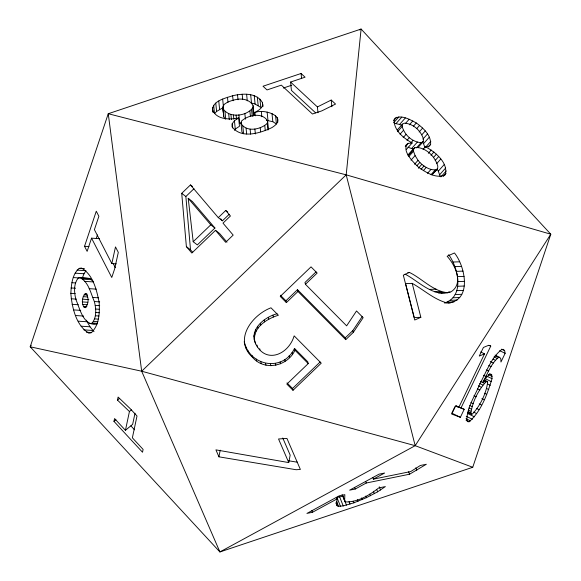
<?xml version="1.0" encoding="UTF-8"?>
<svg xmlns="http://www.w3.org/2000/svg" width="581" height="581" viewBox="0 0 581 581"><rect width="100%" height="100%" fill="white"/><g stroke="black" fill="none" stroke-linecap="round" stroke-linejoin="round"><path stroke-width="0.87" d="M70.838 293.318C71.332 284.719 72.138 274.276 79.183 268.386L81.471 268.03C93.098 274.624 96.7 290.108 99.148 302.425C99.787 312.723 99.286 325.44 91.137 332.811L88.849 333.174C76.038 325.571 71.935 307.305 70.838 293.318L75.283 293.616M492.02 378.696L491.751 374.927L490.865 374.135L489.478 374.353L485.346 378.63L482.753 382.545C487.546 374.041 490.785 363.764 498.549 357.438L499.696 357.366L500.815 358.862L500.953 362.043L505.143 353.321L504.642 350.677L503.429 349.363L501.788 349.435C491.01 357.816 486.537 371.884 480.015 383.453C475.345 395.538 466.696 407.375 466.841 420.688L467.85 421.712L469.136 421.733C481.424 411.057 487.365 393.991 492.02 378.696L486.587 376.052M444.523 302.962C464.96 296.557 458.213 267.71 448.692 254.681M447.944 302.999C472.469 300.53 465.178 266.127 454.451 252.96L447.13 256.236C455.25 265.205 464.161 283.637 450.871 291.916C433.237 297.748 419.228 281.487 405.059 274.13M234.39 130.275L235.276 129.076L239.474 126.273L238.631 117.943L234.433 120.746L232.218 123.738L232.037 126.745C241.195 139.215 260.237 133.18 271.886 127.617C289.222 117.144 264.718 108.356 254.928 112.482L255.27 115.815M212.566 111.407C211.339 100.963 225.13 98.298 232.618 95.756C242.546 93.388 256.49 92.379 262.43 102.583L262.895 105.967M86.024 307.647L84.245 307.523C81.355 303.761 81.863 297.196 85.124 293.804L86.903 293.928M428.306 147.008L430.637 144.4C431.189 135.199 423.215 127.951 416.308 122.983C410.135 119.664 401.943 114.617 394.993 118.248L394.063 119.773C393.78 130.333 403.686 138.329 412.183 142.941L406.366 149.462M412.183 142.941L408.152 143.354C400.679 150.218 413.476 162.288 418.494 167.205C425.815 172.266 436.186 179.137 445.148 174.917C448.924 163.072 434.944 151.576 425.372 146.768L423.048 149.375M336.305 497.343L336.951 498.97L336.733 504.933L337.292 505.869L338.52 506.327L343.218 505.913L353.836 502.841L366.357 497.706L377.635 491.824L385.356 486.587L378.674 487.946C369.342 495.332 357.33 502.391 345.274 501.933L342.064 494.547M471.365 414.297L470.857 413.781C472.222 402.125 478.243 389.989 486.37 381.514L487.677 381.986C486.275 393.584 480.211 405.807 472.157 414.282L467.487 412.408M472.745 467.277L415.183 445.685L346.189 174.845L361.106 29.05L108.255 113.723L30.205 346.792L219.894 551.95L472.745 467.277L550.795 234.208L361.106 29.05L359.508 29.914M90.789 323.646L92.205 323C96.904 316.994 96.148 308.504 94.347 301.532C90.738 293.412 88.494 281.219 79.524 277.573L78.108 278.212C73.409 284.218 74.165 292.722 75.958 299.694C80.091 309.085 83.286 326.333 97.012 324.067M423.164 141.757L421.102 142.657C412.176 142.011 404.499 134.995 402.168 126.491L402.51 124.102L404.543 123.157C413.519 123.782 421.174 130.899 423.534 139.418L423.164 141.757L417.935 147.625M267.928 130.057L267.26 123.397L267.623 120.935C262.111 111.915 248.102 115.009 241.456 121.088L241.057 123.521L241.899 131.851L243.214 133.768M244.187 341.65C249.743 366.393 283.121 372.283 294.502 348.418L307.756 361.781L308.228 363.59L286.861 384.106L293.006 390.294L321.242 363.176L294.153 335.869C288.634 354.533 265.938 364.505 255.669 343.858C248.748 329.471 264.544 317.001 277.064 313.74M254.638 340.735C252.895 327.277 267.231 318.599 278.379 315.265L270.978 307.799C252.052 314.96 233.264 339.812 252.423 357.177C264.188 371.397 287.697 366.342 294.974 350.227L294.502 348.418M218.935 456.826L215.921 449.861L288.75 462.585L278.539 438.982L286.941 438.415L300.37 469.441L296.114 469.731L218.935 456.826L220.206 450.173M288.75 462.585L290.173 455.105L282.78 438.016M262.728 104.304C262.423 108.545 258.058 110.506 254.928 112.482M125.438 430.318L129.44 411.515L117.464 400.106L118.11 397.07L130.006 408.443L137.007 416.011L132.366 437.813L143.108 449.433L142.512 452.229L113.963 421.356L114.559 418.552L125.438 430.318L132.65 424.326L135.017 413.214M116.28 263.854L111.835 263.556L115.488 246.91L118.306 252.379L114.646 268.88L111.763 277.478L91.551 238.152L99.554 238.689M91.551 238.152L87.135 251.348L84.535 246.293L96.279 211.215L98.879 216.27L94.405 229.64L111.835 263.556M96.293 238.333L97.441 234.913M225.29 119.025L223.743 116.788C224.164 112.758 220.933 107.558 224.389 104.253C227.999 101.348 232.669 100.266 237.106 99.3C243.011 98.414 250.179 99.874 253.084 105.655L254.028 115.423L253.084 105.655M222.901 108.458C229.037 118.713 247.513 116.353 253.185 107.093M432.199 174.765C433.804 171.853 438.619 170.008 437.805 166.108C436.6 161.946 434.399 158.126 431.487 154.931C427.202 150.61 421.065 146.717 414.812 147.712L408.094 155.011L414.812 147.712M408.24 155.548L413.469 149.687L413.904 148.489M82.226 278.168L84.013 273.753L85.959 270.695L77.07 270.092M454.901 406.78L451.836 413.156L460.37 417.303L464.197 409.336L460.319 407.448M460.37 417.303L451.706 414.057L455.533 406.09L458.837 407.325L484.539 353.844L480.661 351.955M456.288 405.85L460.936 408.116L490.749 346.102L489.195 345.346M31.185 345.259L30.205 346.792L141.677 371.223L415.183 445.685L550.795 234.208L346.189 174.845L108.255 113.723L141.677 371.223L219.894 551.95L415.183 445.685M316.035 271.864L304.96 282.497L305.432 284.305L346.639 325.854L356.516 310.966L363.161 317.662L353.284 332.405L345.746 339.653L345.267 337.844L352.812 330.596L362.195 316.594M393.707 120.528L396.612 117.268M393.649 122.758L398.878 116.89M394.528 123.528L395.981 123.637L401.798 117.115M395.981 123.637L399.546 124.465L405.356 117.943M397.273 129.97L402.51 124.102M397.513 131.705L402.168 126.491M405.691 123.172L409.177 119.258M400.048 134.182L403.534 130.267M409.344 124.85L412.83 120.942M403.178 137.617L406.083 134.356M413.403 126.244L416.308 122.983M416.708 128.648L419.62 125.387M406.976 140.341L409.3 137.733M405.705 145.475L406.867 144.168M405.247 146.608L408.152 143.354M419.155 131.981L422.641 128.067M410.767 142.941L413.098 140.333M421.784 134.836L425.27 130.921M407.993 147.146L411.559 148.591L417.376 142.076M422.852 139.164L427.507 133.95M416.454 147.872L421.102 142.657M408.871 156.478L413.527 151.263L413.469 149.687M425.023 147.835L423.527 143.674L429.344 137.16M411.021 160.16L415.095 155.592L413.527 151.263M425.604 147.182L430.841 141.321M414.558 164.249L418.051 160.334L415.095 155.592M416.933 165.687L419.838 162.433L418.051 160.334M428.328 153.304L431.233 150.043M418.342 168.25L421.828 164.343C425.866 167.633 431.204 170.647 436.52 169.681L437.435 168.897M431 155.265L433.905 152.004M421.065 169.282L423.977 166.021M433.491 157.436L436.396 154.176M423.309 170.691L426.222 167.43M435.198 160.45L438.691 156.543M427.507 173.334L430.993 169.42M436.672 163.631L440.739 159.071M431.073 174.59L435.147 170.03M431.872 174.896L436.52 169.681M440.275 176.74L438.328 171.141L444.145 164.626M439.788 174.59L445.598 168.069M441.023 176.806L446.252 170.937M443.194 176.479L446.106 173.218M223.503 107.42L216.604 111.429L214.512 113.607L213.67 105.277M430.637 144.4L428.793 146.267L425.372 146.768M226.982 242.168L219.625 233.526L215.486 230.345L191.839 253.047L186.378 246.627L181.722 193.328L190.459 184.94L192.529 186.53M192.703 252.379L190.517 249.815L185.862 196.516L193.974 188.723M193.197 241.725L210.794 224.832L214.934 228.021L197.344 244.913L193.197 241.725L188.215 198.324L192.362 201.513L214.934 228.021M190.459 184.94L218.296 217.628L225.733 210.489L227.803 212.08M218.296 217.628L222.443 220.809L229.255 214.266M141.677 371.223L346.189 174.845M297.487 289.672L297.966 291.48L286.382 302.599L285.91 300.791L297.487 289.672L345.267 337.844M305.432 284.305L317.161 273.048L311.024 266.861L280.245 296.412L286.382 302.599M293.006 390.294L292.526 388.486L320.124 361.985M241.057 123.521C246.562 132.548 260.651 129.592 267.26 123.397M117.464 400.106L119.432 398.472M113.963 421.356L115.931 419.722M129.44 411.515L131.408 409.881M373.401 479.136L384.6 473.043L379.037 474.169L349.646 490.161L355.216 489.035L366.27 483.014L409.576 474.212L426.338 464.263L420.317 465.49L410.745 471.547L373.401 479.136L372.755 477.509M344.649 501.04L344.831 494.678L339.268 495.811L306.921 513.415L312.484 512.282L336.951 498.97M317.989 112.772L317.4 106.94L331.221 100.055L335.549 104.072L321.772 110.884L312.447 114.007L281.335 85.138L267.02 89.932L263.019 86.228L301.074 73.482L305.069 77.193L290.573 82.044L291.408 90.382L315.621 112.845M447.958 292.737C433.172 291.502 422.234 278.64 409.423 272.431L403.323 275.162L414.754 320.022L420.847 317.299L412.205 283.361L405.574 283.615L414.224 317.546L420.847 317.299M484.539 353.844L479.274 356.073L483.421 347.445L488.621 345.303L490.749 346.102M283.31 88.043L291.764 85.211M441.328 292.991L442.787 292.577M241.42 122.722L239.721 123.128L238.878 114.798M340.473 506.341L336.915 497.416L342.906 496.232L346.458 505.158M238.631 117.943C229.698 119.904 216.408 119.744 212.399 109.744M453.027 262.038L459.658 261.791M454.945 266.628L461.575 266.381M407.76 272.496L409.423 272.431M456.405 271.363L463.028 271.109M457.45 276.629L464.081 276.374M457.85 281.603L464.473 281.349M457.588 286.28L464.212 286.026M429.468 289.403L436.099 289.156M456.666 290.667L463.297 290.413M434.486 291.778L441.117 291.524M448.387 292.011L450.043 291.952M438.256 292.918L444.886 292.664M455.148 294.56L461.779 294.306M453.1 297.777L459.724 297.523M450.507 300.312L457.138 300.057M447.385 302.171L454.015 301.917M444.908 302.861L450.435 302.904M84.245 307.523L85.342 307.552C88.711 304.212 89.038 297.654 86.184 293.884L85.124 293.804M266.316 120.289L272.816 121.705L276.418 123.993L275.576 115.663M84.535 246.293L88.98 246.591M79.183 268.386L84.521 268.742M75.116 273.157L84.013 273.753M79.524 277.573L89.99 278.481L93.178 281.4M81.093 277.885L89.99 278.481M73.329 277.565L79.553 277.987M82.843 279.141L91.74 279.737M84.768 281.357L93.657 281.952M71.913 282.707L75.472 282.947M89.147 288.655L96.264 289.135M71.085 287.958L75.53 288.256M84.092 294.749L87.644 294.988M83.214 296.659L87.658 296.956M93.04 297.465L98.378 297.821M82.611 299.186L88.835 299.607M71.172 298.779L76.51 299.142M94.347 301.532L99.685 301.888M82.429 301.924L87.767 302.28M82.669 304.473L87.121 304.771M95.226 305.381L99.678 305.679M72.08 304.321L78.304 304.742M83.323 306.427L86.881 306.666M95.683 309.027L99.242 309.266M73.569 309.898L80.679 310.377M95.727 312.491L99.286 312.731M95.349 315.766L98.908 316.006M75.624 315.519L83.628 316.057M94.55 318.86L98.109 319.1M93.461 321.409L97.906 321.707M78.253 321.177L87.15 321.78L90.004 326.798L94.013 331.635M92.205 323L97.543 323.363M89.213 323.341L94.55 323.704M81.115 326.195L90.004 326.798M83.831 329.87L92.72 330.466M86.409 332.194L91.747 332.557M411.559 148.591L413.795 148.939M288.67 460.769L297.545 462.251M259.932 99.104L260.775 107.434L255.081 104.028L251.508 103.048L250.665 94.718M446.564 302.795C433.753 299.237 423.629 289.73 412.205 283.361M399.546 124.465L401.834 125.256M460.936 408.116L464.197 409.336M501.534 349.166L504.642 350.677M499.711 350.684L505.143 353.321M495.041 355.107L499.696 357.366M495.44 355.928L498.549 357.438M494.01 356.887L497.111 358.397M493.058 359.116L495.39 360.249M490.277 361.484L493.385 362.994M488.781 365.478L491.105 366.611M486.253 369.944L488.577 371.07M489.427 373.801L491.751 374.927M488.258 374.563L492.136 376.444M483.465 375.253L485.796 376.386M485.193 378.652L491.395 381.666M484.038 379.974L487.139 381.485M484.576 380.482L487.677 381.986M484.038 380.381L486.37 381.514M483.08 380.983L485.404 382.116M487.967 384.172L490.299 385.305M480.371 381.405L484.249 383.293M479.804 383.533L482.913 385.043M486.399 388.391L488.723 389.524M478.323 385.791L481.424 387.302M477.502 388.885L479.833 390.011M484.358 393.206L486.689 394.339M481.86 398.602L484.184 399.735M474.016 395.661L476.34 396.794M479.202 403.926L481.533 405.059M470.915 402.589L473.239 403.722M476.696 408.552L479.027 409.685M469.811 405.487L472.135 406.62M469.005 408L471.329 409.133M473.566 412.096L476.667 413.607M468.511 410.07L470.835 411.203M468.351 411.617L470.683 412.75M455.736 405.814L458.837 407.325M467.756 412.27L470.857 413.781M467.473 413.44L474.452 416.831M466.231 416.279L472.433 419.293M466.013 418.669L470.661 420.927M466.035 420.23L469.136 421.733M181.722 193.328L185.862 196.516M186.378 246.627L190.517 249.815M290.573 82.044L317.4 106.94M419.838 162.433L421.828 164.343M297.966 291.48L345.746 339.653M280.383 295.221L285.91 300.791M294.974 350.227L308.228 363.59M287.007 382.915L292.526 388.486M130.899 425.873L134.538 429.817M225.733 210.489L230.425 216.001L222.995 223.133L233.177 235.094L225.668 242.306L215.486 230.345M220.7 218.768L222.443 220.809M188.215 198.324L210.794 224.832M437.05 169.064L438.328 171.141M422.431 141.749L423.527 143.674M113.237 263.629L115.299 267.645M86.395 320.16L87.15 321.78M415.807 467.858L416.78 470.298M408.603 471.779L409.576 474.212M379.262 486.784L380.555 490.03M376.67 489.391L377.635 491.824M373.394 491.243L374.36 493.676M365.623 481.395L366.27 483.014M369.763 494.126L370.409 495.746M365.71 496.08L366.357 497.706M361.571 497.932L362.217 499.551M354.57 487.408L355.216 489.035M357.33 499.667L357.976 501.294M353.19 501.221L353.836 502.841M349.028 501.693L350.002 504.134M342.688 495.44L345.274 501.933M339.66 496.987L343.218 505.913M336.581 501.461L338.52 506.327M336 502.623L337.292 505.869M336.087 503.313L336.733 504.933M311.837 510.663L312.484 512.282M254.158 338.926L255.669 343.858M352.812 330.596L353.284 332.405M292.12 352.376L292.592 354.185M289.12 355.79L289.592 357.598M284.705 359.421L285.177 361.229M272.881 315.171L273.36 316.979M280.115 361.999L280.587 363.808M268.306 317.379L268.778 319.187M264.13 320.08L264.602 321.889M275.358 363.524L275.83 365.333M260.324 323.297L260.796 325.106M270.426 363.996L270.906 365.805M257.579 326.319L258.058 328.127M265.51 363.415L265.989 365.224M255.596 329.405L256.068 331.214M259.692 348.687L260.005 349.893M254.362 332.543L254.834 334.351M256.984 345.099L257.463 346.908M260.796 361.781L261.268 363.59M253.882 335.738L254.355 337.546M256.272 359.102L256.751 360.91M251.951 355.369L252.423 357.177M248.247 350.975L248.719 352.783M245.661 346.407L246.133 348.215M244.347 342.253L244.666 343.458M331.221 100.055L331.896 106.722M301.074 73.482L301.575 78.479M277.217 117.623L277.718 122.62M271.973 113.375L272.816 121.705M267.129 112.046L267.972 120.383M267.623 120.935L268.466 129.265M262.43 102.583L262.852 106.744M264.783 125.656L265.285 130.66M261.348 111.734L261.849 116.737M257.332 97.158L258.175 105.488M260.23 127.66L260.651 131.829M254.238 95.698L255.081 104.028M254.863 128.982L255.364 133.986M252.684 108.502L253.439 115.997M251.58 109.845L252.256 116.512M249.91 111.109L250.411 116.106M246.605 94.231L247.281 100.898M250.113 129.149L250.622 134.146M244.826 113.368L245.414 119.199M246.068 128.176L246.656 134.008M242.183 94.238L242.691 99.235M242.807 126.077L243.562 133.572M237.52 94.747L238.028 99.743M236.089 115.031L236.511 119.192M232.618 95.756L233.119 100.753M234.433 120.746L235.276 129.076M233.409 114.936L233.831 119.105M232.218 123.738L232.64 127.907M230.926 114.53L231.427 119.526M227.476 97.267L227.977 102.271M228.689 113.811L229.277 119.642M224.963 111.443L225.719 118.938M222.661 99.09L223.416 106.592M222.784 107.013L223.743 116.788M218.761 101.036L219.596 109.366M215.762 103.098L216.604 111.429M212.53 107.514L213.038 112.511"/></g></svg>
